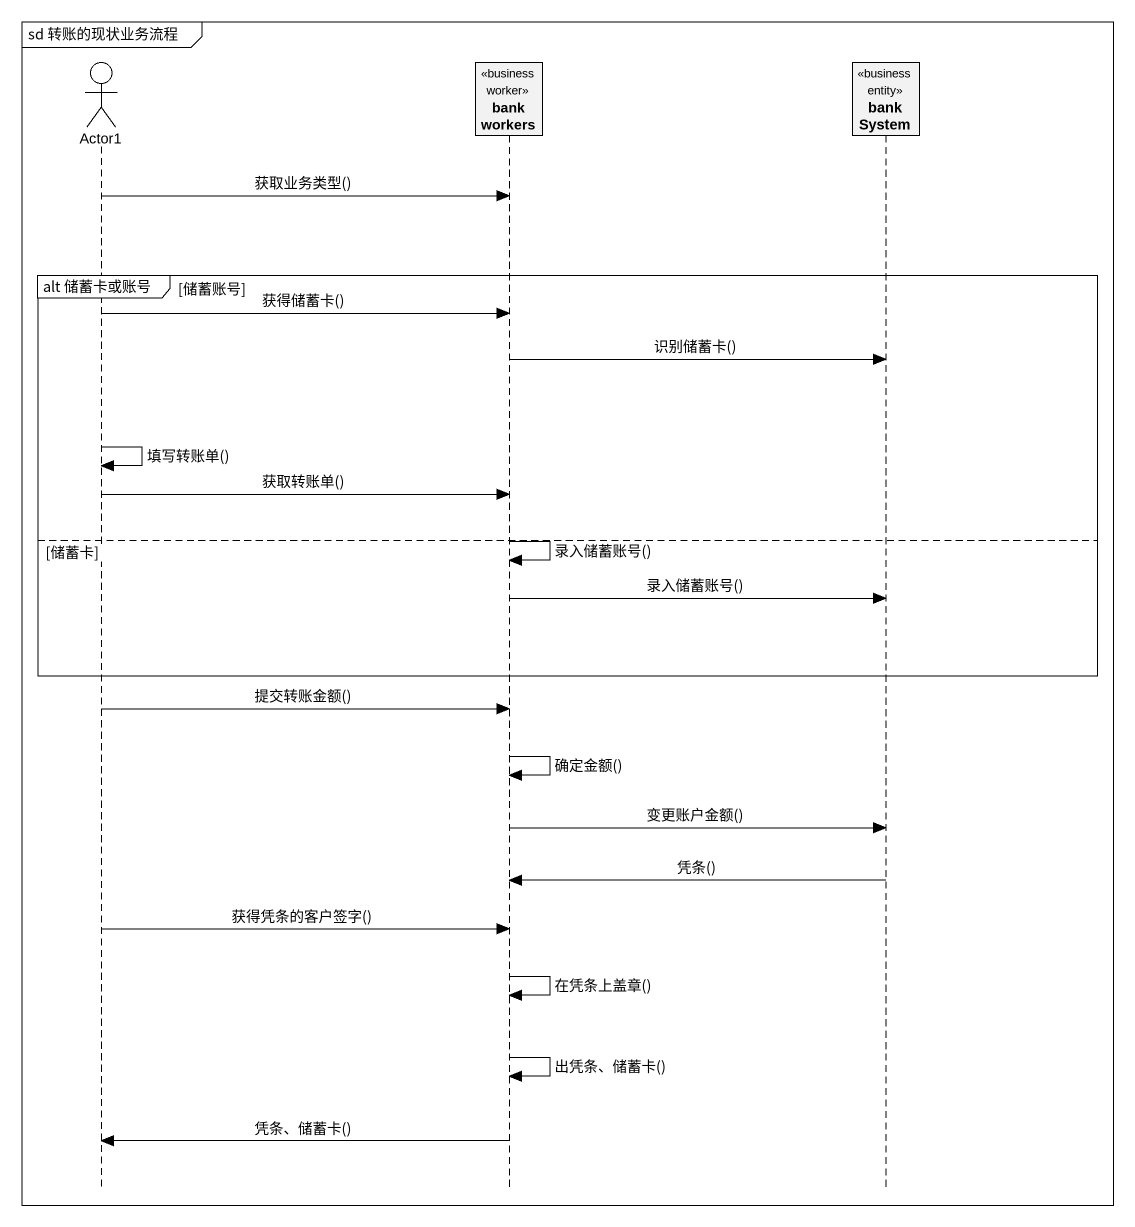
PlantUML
@startuml
mainframe sd 转账的现状业务流程
hide footbox
actor Actor1
participant "bank workers" as bank_workers <<business worker>>
participant bankSystem <<business entity>>

Actor1 -> bank_workers : 获取业务类型()
group alt 储蓄卡或账号 [储蓄账号]
  Actor1 -> bank_workers : 获得储蓄卡()
  bank_workers -> bankSystem : 识别储蓄卡()
  Actor1 -> Actor1 : 填写转账单()
  Actor1 -> bank_workers : 获取转账单()
else 储蓄卡
  bank_workers -> bank_workers : 录入储蓄账号()
  bank_workers -> bankSystem : 录入储蓄账号()
end
Actor1 -> bank_workers : 提交转账金额()
bank_workers -> bank_workers : 确定金额()
bank_workers -> bankSystem : 变更账户金额()
bankSystem -> bank_workers : 凭条()
Actor1 -> bank_workers : 获得凭条的客户签字()
bank_workers -> bank_workers : 在凭条上盖章()
bank_workers -> bank_workers : 出凭条、储蓄卡()
bank_workers -> Actor1 : 凭条、储蓄卡()
@enduml
